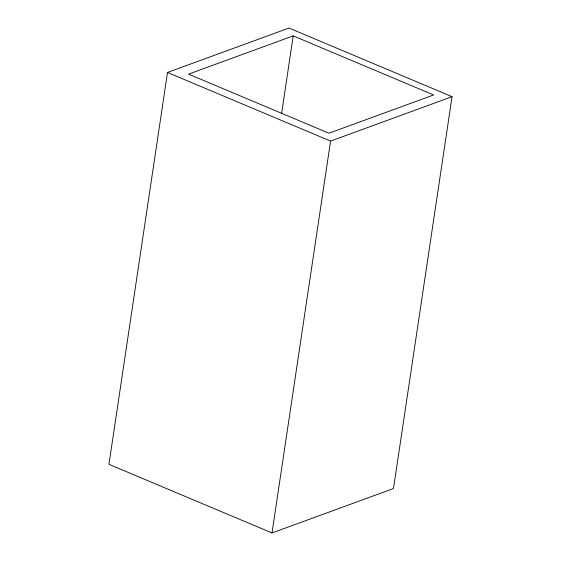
<?xml version="1.0" encoding="UTF-8"?>
<svg xmlns="http://www.w3.org/2000/svg" width="561" height="561" viewBox="0 0 561 561"><rect width="100%" height="100%" fill="white"/><g stroke="black" fill="none" stroke-linecap="round" stroke-linejoin="round"><path stroke-width="0.84" d="M167.508 72.453L108.946 464.319L272.008 532.95L393.492 488.547L452.054 96.681L288.992 28.05L167.508 72.453L330.576 141.091L452.054 96.681M281.58 113.729L293.214 35.876L433.611 94.97L328.956 133.223L188.559 74.129L293.214 35.876M272.008 532.95L330.576 141.091"/></g></svg>
